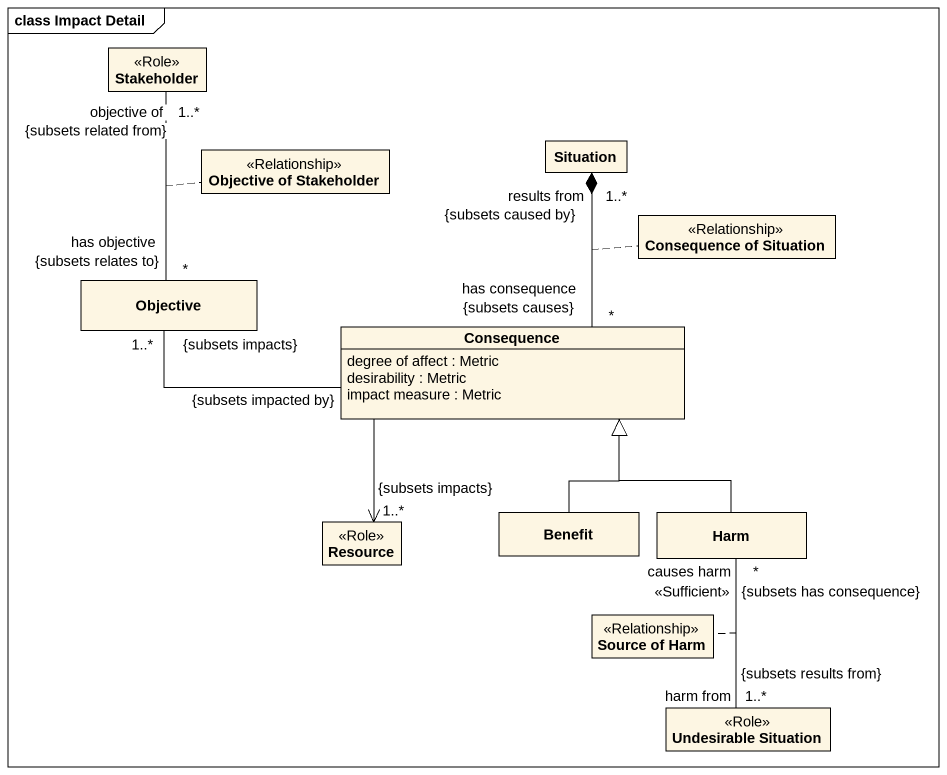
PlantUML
@startuml
mainframe class Impact Detail
hide circle
hide empty members
class Stakeholder <<Role>>
class Situation
class "Objective of Stakeholder" as Objective_of_Stakeholder <<Relationship>>
class "Consequence of Situation" as Consequence_of_Situation <<Relationship>>
class Objective
class Consequence {
  degree of affect : Metric
  desirability : Metric
  impact measure : Metric
}
class Resource <<Role>>
class Benefit
class Harm
class "Source of Harm" as Source_of_Harm <<Relationship>>
class "Undesirable Situation" as Undesirable_Situation <<Role>>
Stakeholder "objective of\n1..*\n{subsets related from}" -- "has objective\n*\n{subsets relates to}" Objective
(Stakeholder, Objective) .. Objective_of_Stakeholder
Situation "results from\n1..*\n{subsets caused by}" *-- "has consequence\n*\n{subsets causes}" Consequence
(Situation, Consequence) .. Consequence_of_Situation
Consequence "{subsets impacted by}" -left- "1..*\n{subsets impacts}" Objective
Consequence --> "1..*\n{subsets impacts}" Resource
Benefit -up-|> Consequence
Harm -up-|> Consequence
Undesirable_Situation "harm from\n1..*\n{subsets results from}" -up- "causes harm\n*\n{subsets has consequence}\n<<Sufficient>>" Harm
(Undesirable_Situation, Harm) .. Source_of_Harm
@enduml
